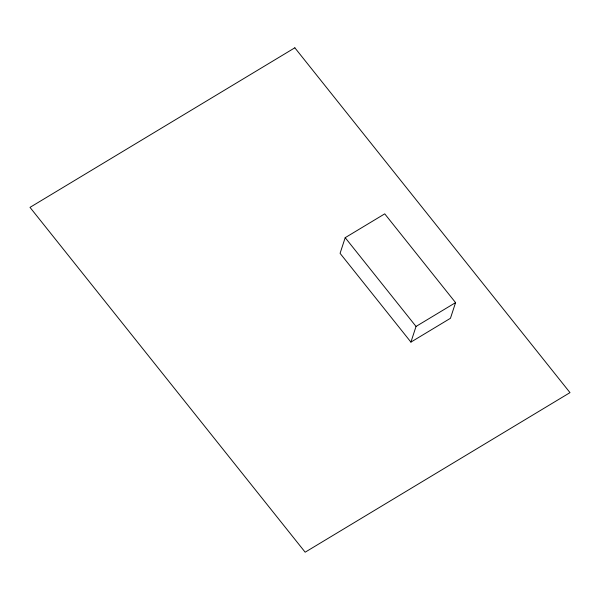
<?xml version="1.0" encoding="UTF-8"?>
<svg xmlns="http://www.w3.org/2000/svg" width="600" height="600" viewBox="0 0 600 600"><rect width="100%" height="100%" fill="white"/><g stroke="black" fill="none" stroke-linecap="round" stroke-linejoin="round"><path stroke-width="0.9" d="M345.195 237.675L340.08 253.335L410.918 342.105L450.45 318.285L455.572 302.625L384.735 213.855L345.195 237.675L416.033 326.445L410.918 342.105M416.033 326.445L455.572 302.625M294.84 47.805L30 207.375L305.16 552.195L570 392.625L294.84 47.805"/></g></svg>
